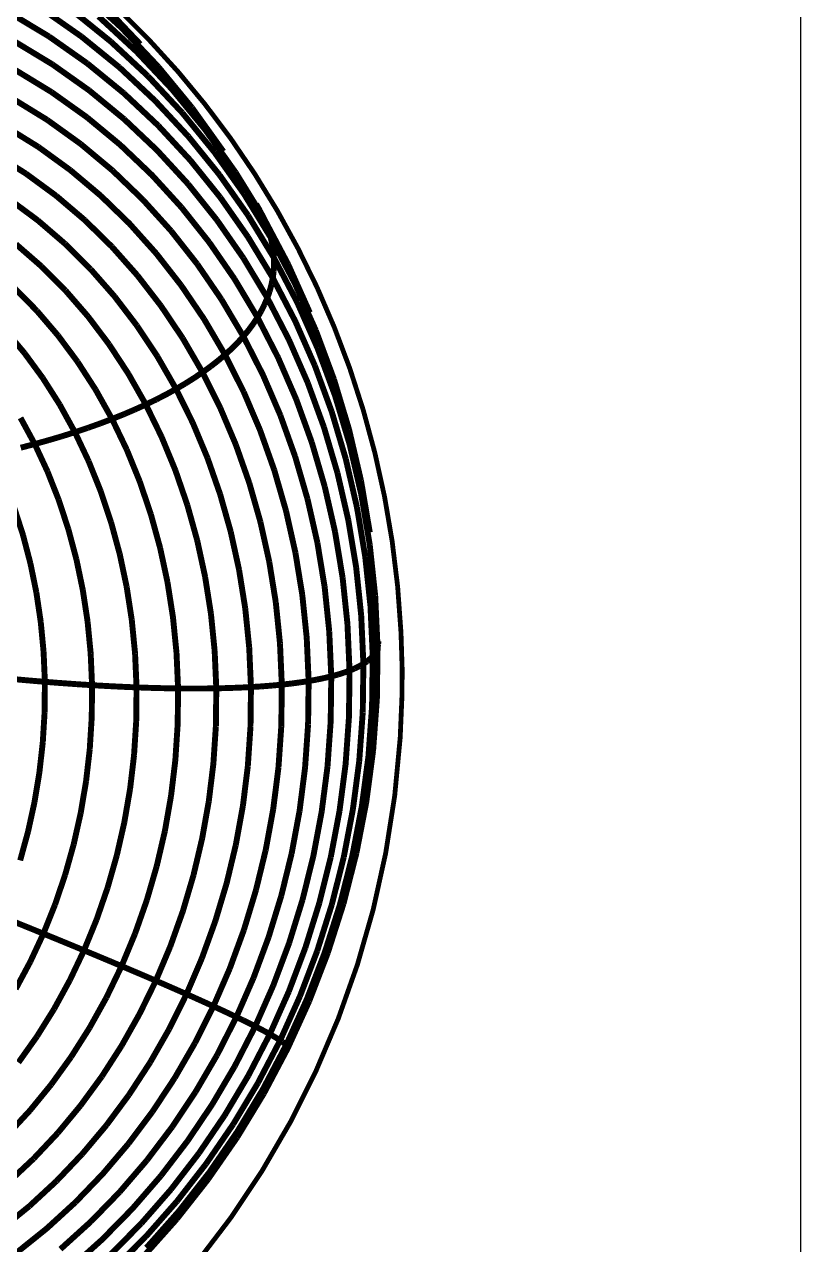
# Model space of a CAD drawing. Extents: x 0 to 800, y 0 to 886.
# Drawn here: x 558 to 800, y 295.7 to 676 of the extents above; entities that cross this region are included whole.
import ezdxf

# ---------------------------------------------------------------- set-up
doc = ezdxf.new("R2010")
doc.units = 0
doc.layers.get('0').update_dxf_attribs({"linetype": 'CONTINUOUS'})

msp = doc.modelspace()

# ---------------------------------------------------------------- linework, layer by layer
at = {"color": 7}
msp.add_lwpolyline([(0, 886.262), (799.998, 886.262), (799.998, 70.27), (0, 70.27), (0, 886.262)], close=True, dxfattribs=at)
at = {"color": 5, "const_width": 1.844}
for points in [[(588.285, 674.927), (576.107, 686.139)], [(575.814, 672.19), (563.439, 680.847)], [(584.962, 670.627), (572.788, 680.445)], [(594.134, 669.816), (582.447, 682.128)], [(565.693, 672.225), (553.237, 679.715)], [(592.97, 667.516), (581.12, 678.476)], [(599.698, 662.859), (588.285, 674.927)], [(566.727, 663.55), (554.761, 670.789)], [(577.621, 663.833), (565.693, 672.225)], [(587.587, 662.644), (575.814, 672.19)], [(596.459, 659.941), (584.962, 670.627)], [(604.075, 655.715), (592.97, 667.516)], [(566.519, 654.879), (555.071, 661.857)], [(578.185, 655.436), (566.727, 663.55)], [(588.97, 654.579), (577.621, 663.833)], [(598.706, 652.251), (587.587, 662.644)], [(610.295, 649.993), (599.698, 662.859)], [(607.233, 648.437), (596.459, 659.941)], [(577.487, 647.058), (566.519, 654.879)], [(589.082, 646.486), (578.185, 655.436)], [(599.687, 644.5), (588.97, 654.579)], [(614.394, 643.135), (604.075, 655.715)], [(565.069, 646.275), (554.15, 652.981)], [(609.127, 641.064), (598.706, 652.251)], [(620.039, 636.383), (610.295, 649.993)], [(575.525, 638.757), (565.069, 646.275)], [(587.918, 638.429), (577.487, 647.058)], [(599.38, 636.743), (589.082, 646.486)], [(617.241, 636.164), (607.233, 648.437)], [(562.377, 637.801), (552.002, 644.229)], [(609.734, 633.652), (599.687, 644.5)], [(623.873, 629.828), (614.394, 643.135)], [(585.477, 630.46), (575.525, 638.757)], [(597.775, 629.031), (587.918, 638.429)], [(618.807, 629.13), (609.127, 641.064)], [(558.458, 629.514), (548.64, 635.663)], [(572.311, 630.59), (562.377, 637.801)], [(609.032, 626.251), (599.38, 636.743)], [(626.445, 623.189), (617.241, 636.164)], [(581.769, 622.635), (572.311, 630.59)], [(594.879, 621.422), (585.477, 630.46)], [(619.065, 622.078), (609.734, 633.652)], [(567.863, 622.621), (558.458, 629.514)], [(607.018, 618.91), (597.775, 629.031)], [(627.708, 616.507), (618.807, 629.13)], [(632.488, 615.855), (623.873, 629.828)], [(617.996, 615.054), (609.032, 626.251)], [(634.802, 609.558), (626.445, 623.189)], [(562.208, 614.906), (553.339, 621.478)], [(576.816, 615.012), (567.863, 622.621)], [(590.705, 613.967), (581.769, 622.635)], [(603.695, 611.685), (594.879, 621.422)], [(627.645, 609.829), (619.065, 622.078)], [(630.23, 620.025), (631.43, 617.943)], [(615.604, 608.111), (607.018, 618.91)], [(635.794, 603.25), (627.708, 616.507)], [(631.43, 617.943), (632.488, 615.855)], [(632.488, 615.855), (633.405, 613.759)], [(640.2, 601.278), (632.488, 615.855)], [(570.65, 607.646), (562.208, 614.906)], [(585.276, 606.721), (576.816, 615.012)], [(599.084, 604.629), (590.705, 613.967)], [(611.886, 601.299), (603.695, 611.685)], [(626.244, 603.208), (617.996, 615.054)], [(633.405, 613.759), (634.178, 611.66)], [(634.178, 611.66), (634.802, 609.558)], [(578.626, 599.74), (570.65, 607.646)], [(623.499, 596.681), (615.604, 608.111)], [(635.441, 596.971), (627.645, 609.829)], [(634.802, 609.558), (635.282, 607.455)], [(642.285, 595.337), (634.802, 609.558)], [(563.312, 600.59), (555.385, 607.494)], [(593.21, 597.793), (585.276, 606.721)], [(606.873, 594.663), (599.084, 604.629)], [(635.282, 607.455), (635.61, 605.349)], [(635.61, 605.349), (635.794, 603.25)], [(570.809, 593.069), (563.312, 600.59)], [(619.421, 590.303), (611.886, 601.299)], [(633.734, 590.765), (626.244, 603.208)], [(635.825, 601.151), (635.709, 599.055)], [(635.794, 603.25), (635.825, 601.151)], [(643.033, 589.414), (635.794, 603.25)], [(646.977, 586.165), (640.2, 601.278)], [(586.112, 591.22), (578.626, 599.74)], [(600.583, 588.257), (593.21, 597.793)], [(630.671, 584.676), (623.499, 596.681)], [(635.441, 596.971), (635.025, 594.889)], [(635.709, 599.055), (635.441, 596.971)], [(642.422, 583.547), (635.441, 596.971)], [(561.876, 586.758), (554.863, 593.894)], [(577.839, 584.962), (570.809, 593.069)], [(614.034, 584.119), (606.873, 594.663)], [(634.453, 592.822), (633.734, 590.765)], [(635.025, 594.889), (634.453, 592.822)], [(648.861, 580.595), (642.285, 595.337)], [(593.069, 582.126), (586.112, 591.22)], [(626.269, 578.753), (619.421, 590.303)], [(632.866, 588.719), (631.843, 586.691)], [(633.734, 590.765), (632.866, 588.719)], [(640.443, 577.779), (633.734, 590.765)], [(649.393, 575.067), (643.033, 589.414)], [(568.456, 579.064), (561.876, 586.758)], [(584.376, 576.308), (577.839, 584.962)], [(607.367, 578.168), (600.583, 588.257)], [(631.843, 586.691), (630.671, 584.676)], [(599.468, 572.495), (593.069, 582.126)], [(620.543, 573.035), (614.034, 584.119)], [(629.352, 582.683), (627.884, 580.707)], [(630.671, 584.676), (629.352, 582.683)], [(637.095, 572.149), (630.671, 584.676)], [(648.557, 569.627), (642.422, 583.547)], [(558.024, 573.567), (551.896, 580.849)], [(574.573, 570.851), (568.456, 579.064)], [(613.533, 567.563), (607.367, 578.168)], [(626.269, 578.753), (624.505, 576.823)], [(627.884, 580.707), (626.269, 578.753)], [(632.4, 566.695), (626.269, 578.753)], [(646.338, 564.307), (640.443, 577.779)], [(654.509, 565.386), (648.861, 580.595)], [(563.725, 565.789), (558.024, 573.567)], [(590.391, 567.147), (584.376, 576.308)], [(622.596, 574.915), (620.543, 573.035)], [(624.505, 576.823), (622.596, 574.915)], [(654.858, 560.271), (649.393, 575.067)], [(580.2, 562.155), (574.573, 570.851)], [(605.289, 562.377), (599.468, 572.495)], [(618.349, 571.179), (616.01, 569.359)], [(620.543, 573.035), (618.349, 571.179)], [(626.375, 561.463), (620.543, 573.035)], [(642.743, 559.149), (637.095, 572.149)], [(653.824, 555.265), (648.557, 569.627)], [(568.974, 557.555), (563.725, 565.789)], [(595.859, 557.516), (590.391, 567.147)], [(610.919, 565.799), (608.171, 564.07)], [(613.533, 567.563), (610.919, 565.799)], [(616.01, 569.359), (613.533, 567.563)], [(619.058, 556.493), (613.533, 567.563)], [(637.79, 554.189), (632.4, 566.695)], [(585.322, 553.014), (580.2, 562.155)], [(605.289, 562.377), (602.273, 560.719)], [(608.171, 564.07), (605.289, 562.377)], [(610.5, 551.815), (605.289, 562.377)], [(651.404, 550.411), (646.338, 564.307)], [(659.208, 549.779), (654.509, 565.386)], [(599.13, 559.1), (595.859, 557.516)], [(602.273, 560.719), (599.13, 559.1)], [(631.5, 549.462), (626.375, 561.463)], [(647.598, 545.737), (642.743, 559.149)], [(659.402, 545.088), (654.858, 560.271)], [(573.747, 548.901), (568.974, 557.555)], [(588.952, 554.471), (585.322, 553.014)], [(592.466, 555.974), (588.952, 554.471)], [(595.859, 557.516), (592.466, 555.974)], [(600.763, 547.462), (595.859, 557.516)], [(623.919, 545.003), (619.058, 556.493)], [(658.206, 540.53), (653.824, 555.265)], [(561.224, 545.204), (556.789, 553.381)], [(581.572, 551.596), (577.716, 550.227)], [(585.322, 553.014), (581.572, 551.596)], [(589.908, 543.468), (585.322, 553.014)], [(615.086, 540.851), (610.5, 551.815)], [(642.422, 541.281), (637.79, 554.189)], [(569.673, 547.62), (565.496, 546.389)], [(573.747, 548.901), (569.673, 547.62)], [(577.716, 550.227), (573.747, 548.901)], [(578.026, 539.863), (573.747, 548.901)], [(605.074, 537.027), (600.763, 547.462)], [(635.907, 537.076), (631.5, 549.462)], [(655.613, 536.152), (651.404, 550.411)], [(662.936, 533.848), (659.208, 549.779)], [(561.224, 545.204), (556.853, 544.068)], [(565.496, 546.389), (561.224, 545.204)], [(565.196, 536.667), (561.224, 545.204)], [(593.951, 533.562), (589.908, 543.468)], [(628.093, 533.15), (623.919, 545.003)], [(651.63, 531.975), (647.598, 545.737)], [(663.007, 529.579), (659.402, 545.088)], [(581.794, 530.479), (578.026, 539.863)], [(619.03, 529.537), (615.086, 540.851)], [(646.275, 528.034), (642.422, 541.281)], [(661.684, 525.484), (658.206, 540.53)], [(568.695, 527.801), (565.196, 536.667)], [(608.782, 526.256), (605.074, 537.027)], [(639.572, 524.362), (635.907, 537.076)], [(658.961, 521.585), (655.613, 536.152)], [(597.422, 523.339), (593.951, 533.562)], [(631.567, 520.982), (628.093, 533.15)], [(654.837, 517.917), (651.63, 531.975)], [(665.685, 517.656), (662.936, 533.848)], [(571.705, 518.654), (568.695, 527.801)], [(585.033, 520.799), (581.794, 530.479)], [(622.314, 517.92), (619.03, 529.537)], [(649.337, 514.505), (646.275, 528.034)], [(665.667, 513.821), (663.007, 529.579)], [(557.541, 516.922), (554.754, 525.544)], [(611.872, 515.2), (608.782, 526.256)], [(642.486, 511.376), (639.572, 524.362)], [(664.249, 510.187), (661.684, 525.484)], [(587.735, 510.854), (585.033, 520.799)], [(600.315, 512.84), (597.422, 523.339)], [(634.333, 508.55), (631.567, 520.982)], [(661.427, 506.779), (658.961, 521.585)], [(559.862, 508.064), (557.541, 516.922)], [(574.216, 509.259), (571.705, 518.654)], [(624.921, 506.053), (622.314, 517.92)], [(657.2, 503.626), (654.837, 517.917)], [(602.619, 502.112), (600.315, 512.84)], [(614.327, 503.904), (611.872, 515.2)], [(651.595, 500.747), (649.337, 514.505)], [(667.371, 497.872), (665.667, 513.821)], [(576.217, 499.66), (574.216, 509.259)], [(589.883, 500.698), (587.735, 510.854)], [(644.638, 498.172), (642.486, 511.376)], [(665.893, 494.707), (664.249, 510.187)], [(561.717, 499.011), (559.862, 508.064)], [(626.851, 493.988), (624.921, 506.053)], [(636.372, 495.91), (634.333, 508.55)], [(663.004, 491.797), (661.427, 506.779)], [(604.322, 491.204), (602.619, 502.112)], [(616.144, 492.414), (614.327, 503.904)], [(658.714, 489.162), (657.2, 503.626)], [(563.09, 489.807), (561.717, 499.011)], [(577.698, 489.899), (576.217, 499.66)], [(591.478, 490.365), (589.883, 500.698)], [(646.017, 484.805), (644.638, 498.172)], [(653.041, 486.826), (651.595, 500.747)], [(668.112, 481.803), (667.371, 497.872)], [(628.089, 481.775), (626.851, 493.988)], [(637.681, 483.115), (636.372, 495.91)], [(666.605, 479.111), (665.893, 494.707)], [(563.979, 480.49), (563.09, 489.807)], [(578.658, 480.014), (577.698, 489.899)], [(592.504, 479.905), (591.478, 490.365)], [(605.423, 480.162), (604.322, 491.204)], [(617.312, 480.787), (616.144, 492.414)], [(663.691, 476.698), (663.004, 491.797)], [(653.673, 472.793), (653.041, 486.826)], [(659.373, 474.585), (658.714, 489.162)], [(638.256, 470.221), (637.681, 483.115)], [(646.62, 471.336), (646.017, 484.805)], [(668.299, 482.762), (668.112, 481.803)], [(668.334, 483.747), (668.299, 482.762)], [(564.384, 471.096), (563.979, 480.49)], [(579.092, 470.052), (578.658, 480.014)], [(592.967, 469.364), (592.504, 479.905)], [(605.91, 469.032), (605.423, 480.162)], [(617.83, 469.067), (617.312, 480.787)], [(628.636, 469.463), (628.089, 481.775)], [(666.605, 479.111), (665.79, 478.271)], [(666.39, 463.462), (666.605, 479.111)], [(667.265, 479.979), (666.605, 479.111)], [(667.766, 480.875), (667.265, 479.979)], [(668.112, 481.803), (667.766, 480.875)], [(667.889, 465.681), (668.112, 481.803)], [(659.373, 474.585), (657.627, 473.953)], [(659.179, 459.959), (659.373, 474.585)], [(660.968, 475.255), (659.373, 474.585)], [(662.407, 475.961), (660.968, 475.255)], [(663.691, 476.698), (662.407, 475.961)], [(663.487, 461.546), (663.691, 476.698)], [(664.82, 477.467), (663.691, 476.698)], [(665.79, 478.271), (664.82, 477.467)], [(559.319, 471.523), (554.175, 471.985)], [(564.384, 471.096), (559.319, 471.523)], [(564.3, 461.67), (564.384, 471.096)], [(569.373, 470.711), (564.384, 471.096)], [(574.276, 470.362), (569.373, 470.711)], [(643.975, 470.927), (641.188, 470.553)], [(646.62, 471.336), (643.975, 470.927)], [(646.448, 457.817), (646.62, 471.336)], [(649.118, 471.784), (646.62, 471.336)], [(651.471, 472.271), (649.118, 471.784)], [(653.673, 472.793), (651.471, 472.271)], [(653.489, 458.713), (653.673, 472.793)], [(655.726, 473.354), (653.673, 472.793)], [(657.627, 473.953), (655.726, 473.354)], [(579.092, 470.052), (574.276, 470.362)], [(578.993, 460.054), (579.092, 470.052)], [(583.812, 469.784), (579.092, 470.052)], [(588.44, 469.554), (583.812, 469.784)], [(592.967, 469.364), (588.44, 469.554)], [(592.857, 458.78), (592.967, 469.364)], [(597.39, 469.212), (592.967, 469.364)], [(601.705, 469.103), (597.39, 469.212)], [(605.91, 469.032), (601.705, 469.103)], [(605.79, 457.863), (605.91, 469.032)], [(610.002, 469.004), (605.91, 469.032)], [(613.978, 469.015), (610.002, 469.004)], [(617.83, 469.067), (613.978, 469.015)], [(617.696, 457.302), (617.83, 469.067)], [(621.559, 469.159), (617.83, 469.067)], [(625.165, 469.29), (621.559, 469.159)], [(628.636, 469.463), (625.165, 469.29)], [(628.491, 457.108), (628.636, 469.463)], [(631.98, 469.678), (628.636, 469.463)], [(635.187, 469.928), (631.98, 469.678)], [(638.256, 470.221), (635.187, 469.928)], [(638.097, 457.281), (638.256, 470.221)], [(641.188, 470.553), (638.256, 470.221)], [(665.254, 447.823), (666.39, 463.462)], [(666.708, 449.576), (667.889, 465.681)], [(563.732, 452.247), (564.3, 461.67)], [(578.372, 450.063), (578.993, 460.054)], [(658.132, 445.347), (659.179, 459.959)], [(662.393, 446.409), (663.487, 461.546)], [(592.183, 448.208), (592.857, 458.78)], [(605.06, 446.698), (605.79, 457.863)], [(616.913, 445.548), (617.696, 457.302)], [(627.652, 444.765), (628.491, 457.108)], [(637.205, 444.352), (638.097, 457.281)], [(645.502, 444.309), (646.448, 457.817)], [(652.491, 444.645), (653.489, 458.713)], [(562.677, 442.874), (563.732, 452.247)], [(577.226, 440.122), (578.372, 450.063)], [(590.945, 437.684), (592.183, 448.208)], [(664.577, 433.55), (666.708, 449.576)], [(603.726, 435.592), (605.06, 446.698)], [(615.484, 433.853), (616.913, 445.548)], [(626.128, 432.481), (627.652, 444.765)], [(635.582, 431.486), (637.205, 444.352)], [(643.788, 430.872), (645.502, 444.309)], [(650.684, 430.646), (652.491, 444.645)], [(656.237, 430.805), (658.132, 445.347)], [(660.414, 431.348), (662.393, 446.409)], [(663.194, 432.266), (665.254, 447.823)], [(561.146, 433.585), (562.677, 442.874)], [(575.564, 430.269), (577.226, 440.122)], [(589.146, 427.26), (590.945, 437.684)], [(559.142, 424.423), (561.146, 433.585)], [(601.797, 424.586), (603.726, 435.592)], [(613.414, 422.261), (615.484, 433.853)], [(661.501, 417.671), (664.577, 433.55)], [(573.391, 420.55), (575.564, 430.269)], [(623.919, 420.307), (626.128, 432.481)], [(633.243, 418.733), (635.582, 431.486)], [(641.311, 417.555), (643.788, 430.872)], [(648.081, 416.775), (650.684, 430.646)], [(653.507, 416.401), (656.237, 430.805)], [(657.564, 416.426), (660.414, 431.348)], [(660.231, 416.853), (663.194, 432.266)], [(586.804, 416.976), (589.146, 427.26)], [(556.676, 415.428), (559.142, 424.423)], [(599.274, 413.727), (601.797, 424.586)], [(610.715, 410.827), (613.414, 422.261)], [(570.72, 411.007), (573.391, 420.55)], [(621.048, 408.298), (623.919, 420.307)], [(630.192, 406.157), (633.243, 418.733)], [(638.09, 404.417), (641.311, 417.555)], [(657.5, 402.008), (661.501, 417.671)], [(583.918, 406.876), (586.804, 416.976)], [(596.173, 403.063), (599.274, 413.727)], [(644.691, 403.094), (648.081, 416.775)], [(649.954, 402.188), (653.507, 416.401)], [(653.852, 401.705), (657.564, 416.426)], [(656.368, 401.648), (660.231, 416.853)], [(567.556, 401.68), (570.72, 411.007)], [(607.399, 399.598), (610.715, 410.827)], [(580.506, 397.002), (583.918, 406.876)], [(617.513, 396.505), (621.048, 408.298)], [(626.445, 393.802), (630.192, 406.157)], [(592.508, 392.638), (596.173, 403.063)], [(634.132, 391.513), (638.09, 404.417)], [(640.528, 389.65), (644.691, 403.094)], [(563.919, 392.603), (567.556, 401.68)], [(603.483, 388.62), (607.399, 399.598)], [(645.59, 388.225), (649.954, 402.188)], [(649.295, 387.244), (653.852, 401.705)], [(651.63, 386.711), (656.368, 401.648)], [(652.589, 386.623), (657.5, 402.008)], [(559.502, 394.402), (554.994, 396.226)], [(576.584, 387.396), (580.506, 397.002)], [(613.343, 384.972), (617.513, 396.505)], [(563.919, 392.603), (559.502, 394.402)], [(559.823, 383.822), (563.919, 392.603)], [(568.24, 390.835), (563.919, 392.603)], [(572.463, 389.1), (568.24, 390.835)], [(588.296, 382.496), (592.508, 392.638)], [(622.021, 381.723), (626.445, 393.802)], [(629.458, 378.897), (634.132, 391.513)], [(572.167, 378.1), (576.584, 387.396)], [(576.584, 387.396), (572.463, 389.1)], [(580.598, 385.727), (576.584, 387.396)], [(598.978, 377.938), (603.483, 388.62)], [(635.61, 376.509), (640.528, 389.65)], [(640.44, 374.576), (645.59, 388.225)], [(643.918, 373.108), (649.295, 387.244)], [(555.286, 375.37), (559.823, 383.822)], [(584.503, 384.094), (580.598, 385.727)], [(588.296, 382.496), (584.503, 384.094)], [(608.545, 373.754), (613.343, 384.972)], [(646.035, 372.106), (651.63, 386.711)], [(646.79, 371.581), (652.589, 386.623)], [(583.554, 372.678), (588.296, 382.496)], [(591.975, 380.936), (588.296, 382.496)], [(595.538, 379.416), (591.975, 380.936)], [(598.978, 377.938), (595.538, 379.416)], [(616.934, 369.972), (622.021, 381.723)], [(567.274, 369.15), (572.167, 378.1)], [(593.905, 367.598), (598.978, 377.938)], [(602.294, 376.499), (598.978, 377.938)], [(605.483, 375.105), (602.294, 376.499)], [(624.089, 366.621), (629.458, 378.897)], [(629.962, 363.721), (635.61, 376.509)], [(578.302, 363.231), (583.554, 372.678)], [(603.148, 362.892), (608.545, 373.754)], [(608.545, 373.754), (605.483, 375.105)], [(611.477, 372.445), (608.545, 373.754)], [(614.274, 371.186), (611.477, 372.445)], [(634.52, 361.294), (640.44, 374.576)], [(637.738, 359.346), (643.918, 373.108)], [(639.607, 357.893), (646.035, 372.106)], [(561.926, 360.588), (567.274, 369.15)], [(611.212, 358.595), (616.934, 369.972)], [(616.934, 369.972), (614.274, 371.186)], [(619.46, 368.804), (616.934, 369.972)], [(621.845, 367.69), (619.46, 368.804)], [(640.129, 356.941), (646.79, 371.581)], [(588.289, 357.643), (593.905, 367.598)], [(618.045, 354.736), (624.089, 366.621)], [(624.089, 366.621), (621.845, 367.69)], [(626.191, 365.605), (624.089, 366.621)], [(628.149, 364.638), (626.191, 365.605)], [(629.962, 363.721), (628.149, 364.638)], [(556.144, 352.446), (561.926, 360.588)], [(572.558, 354.182), (578.302, 363.231)], [(597.168, 352.433), (603.148, 362.892)], [(623.605, 351.341), (629.962, 363.721)], [(627.856, 348.432), (634.52, 361.294)], [(631.627, 362.86), (629.962, 363.721)], [(633.148, 362.049), (631.627, 362.86)], [(634.52, 361.294), (633.148, 362.049)], [(635.741, 360.588), (634.52, 361.294)], [(636.813, 359.939), (635.741, 360.588)], [(582.154, 348.114), (588.289, 357.643)], [(604.873, 347.638), (611.212, 358.595)], [(630.784, 346.024), (637.738, 359.346)], [(632.375, 344.132), (639.607, 357.893)], [(632.629, 342.763), (640.129, 356.941)], [(637.738, 359.346), (636.813, 359.939)], [(638.51, 358.807), (637.738, 359.346)], [(639.135, 358.323), (638.51, 358.807)], [(639.607, 357.893), (639.135, 358.323)], [(639.932, 357.523), (639.607, 357.893)], [(640.101, 357.202), (639.932, 357.523)], [(640.129, 356.941), (640.101, 357.202)], [(566.353, 345.583), (572.558, 354.182)], [(611.353, 343.29), (618.045, 354.736)], [(590.635, 342.423), (597.168, 352.433)], [(616.567, 339.416), (623.605, 351.341)], [(559.71, 337.464), (566.353, 345.583)], [(575.518, 339.054), (582.154, 348.114)], [(597.948, 337.151), (604.873, 347.638)], [(620.483, 336.044), (627.856, 348.432)], [(623.087, 333.193), (630.784, 346.024)], [(583.576, 332.902), (590.635, 342.423)], [(604.04, 332.332), (611.353, 343.29)], [(624.328, 329.109), (632.629, 342.763)], [(624.367, 330.878), (632.375, 344.132)], [(568.42, 330.498), (575.518, 339.054)], [(608.873, 328.001), (616.567, 339.416)], [(552.658, 329.858), (559.71, 337.464)], [(590.462, 327.174), (597.948, 337.151)], [(612.422, 324.185), (620.483, 336.044)], [(560.881, 322.483), (568.42, 330.498)], [(576.016, 323.912), (583.576, 332.902)], [(596.138, 321.908), (604.04, 332.332)], [(614.673, 320.906), (623.087, 333.193)], [(615.615, 318.185), (624.367, 330.878)], [(582.45, 317.752), (590.462, 327.174)], [(600.562, 317.14), (608.873, 328.001)], [(615.259, 316.032), (624.328, 329.109)], [(552.937, 315.043), (560.881, 322.483)], [(567.993, 315.487), (576.016, 323.912)], [(603.716, 312.9), (612.422, 324.185)], [(587.678, 312.062), (596.138, 321.908)], [(605.582, 309.215), (614.673, 320.906)], [(559.537, 307.666), (567.993, 315.487)], [(573.945, 308.922), (582.45, 317.752)], [(591.665, 306.88), (600.562, 317.14)], [(605.458, 303.589), (615.259, 316.032)], [(606.16, 306.106), (615.615, 318.185)], [(578.697, 302.834), (587.678, 312.062)], [(594.395, 302.238), (603.716, 312.9)], [(550.683, 300.481), (559.537, 307.666)], [(564.981, 300.724), (573.945, 308.922)], [(595.852, 298.169), (605.582, 309.215)], [(582.221, 297.262), (591.665, 306.88)], [(594.967, 291.828), (605.458, 303.589)], [(596.036, 294.692), (606.16, 306.106)], [(555.597, 293.19), (564.981, 300.724)], [(569.232, 294.264), (578.697, 302.834)], [(584.496, 292.245), (594.395, 302.238)], [(572.266, 288.328), (582.221, 297.262)], [(585.519, 287.812), (595.852, 298.169)]]:
    msp.add_lwpolyline(points, dxfattribs=at)
at = {"color": 1, "const_width": 1.496}
msp.add_lwpolyline([(611.678, 290.043), (622.346, 304.048), (632.121, 318.706), (640.983, 333.97), (648.899, 349.79), (655.853, 366.12), (661.808, 382.909), (666.743, 400.106), (670.631, 417.671), (673.446, 435.55), (675.164, 453.69), (675.749, 467.462), (675.756, 472.052), (675.756, 475.671), (675.407, 486.533), (674.366, 500.825), (672.655, 514.911), (670.292, 528.768), (667.286, 542.382), (663.663, 555.738), (659.437, 568.815), (654.618, 581.593), (649.235, 594.06), (643.294, 606.192), (636.817, 617.978), (629.821, 629.398), (622.325, 640.429), (614.338, 651.062), (605.885, 661.275), (596.981, 671.047), (587.64, 680.364)], dxfattribs=at)

doc.saveas('drawing.dxf')
